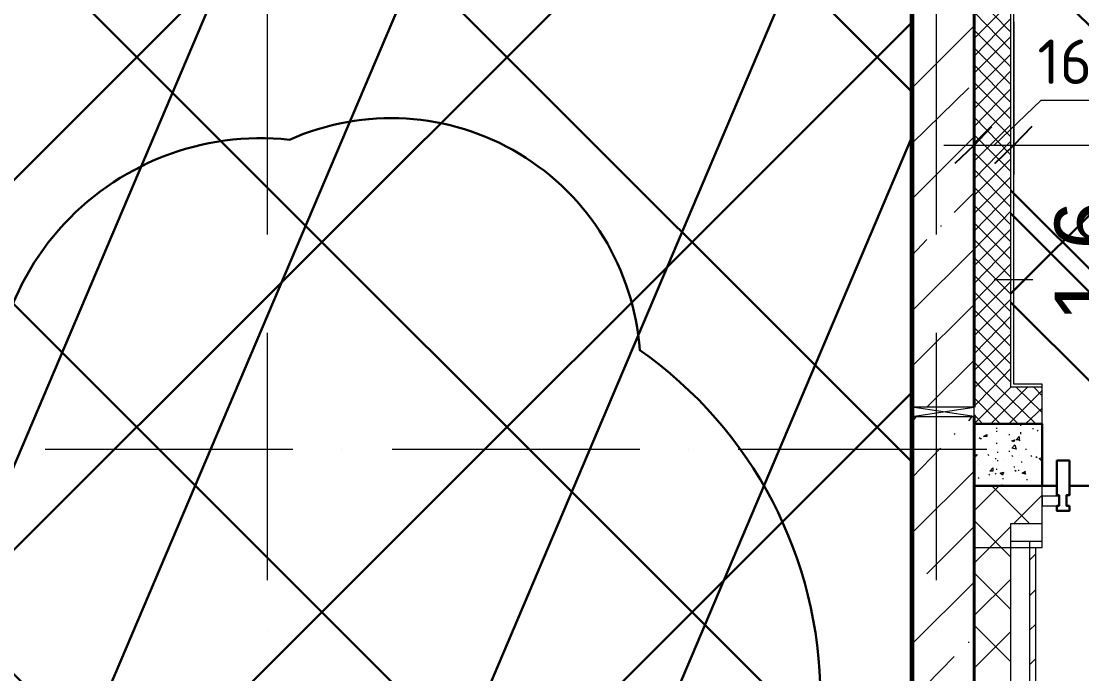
# Model space of a CAD drawing. Header units: millimetres. Extents: x -84737 to 172119, y -43083 to 59399.
# Drawn here: x 38410 to 42692, y 40869 to 43507 of the extents above; entities that cross this region are included whole.
import ezdxf

# ---------------------------------------------------------------- set-up
doc = ezdxf.new("R2010")
doc.units = ezdxf.units.MM
for name, color, linetype, lineweight in [('11) Плинтус ПЛ-2', 70, 'Continuous', 30), ('15) Штукатурка стен СТ-1.1', 161, 'Continuous', 60), ('16) Краска СТ-1.1 стена', 5, 'Continuous', 60), ('18) Краска ПТ-1 потолок', 31, 'Continuous', 30), ('19) Краска ПТ-5 потолок', 161, 'Continuous', 30), ('20) Шпакл. баз. фин Стена', 40, 'Continuous', 60), ('22) Шпакл. баз. фин. Потолок', 102, 'Continuous', 30), ('5) Затарка материала', 160, 'Continuous', 30), ('6) Уборка мусора', 20, 'Continuous', 30)]:
    doc.layers.add(name, color=color, linetype=linetype, lineweight=lineweight)
for name, color, linetype in [('PDF _Витраж', 7, 'Continuous'), ('PDF _Марки', 7, 'Continuous'), ('PDF _Оси', 7, 'Continuous'), ('PDF _Панели витража', 7, 'Continuous'), ('PDF _Перекрытия', 7, 'Continuous'), ('PDF _Размеры-100', 7, 'Continuous'), ('PDF _Стены', 7, 'Continuous'), ('PDF _Текст', 7, 'Continuous'), ('PDF _Элементы узлов', 7, 'Continuous')]:
    doc.layers.add(name, color=color, linetype=linetype)
doc.styles.add('PDF GOSTCommon', font='arial.ttf')
doc.styles.add('PDF ISOCPEUR', font='isocpeur.ttf')

msp = doc.modelspace()

# ---------------------------------------------------------------- hatches: boundary and pattern name
at = {"layer": '18) Краска ПТ-1 потолок'}
h = msp.add_hatch(dxfattribs=at)
h.set_pattern_fill('ANSI32', color=256, scale=222, angle=22)
h.paths.add_polyline_path([(26915.9, 43368.7), (24507.3, 43368.7), (24507.3, 34077.2), (26915.9, 34077.2)])
h.paths.add_polyline_path([(36427.6, 39178), (36427.6, 34081.4), (26987.8, 34081.4), (26987.8, 40617.2), (29108.6, 40617.2), (29108.6, 39178)])
h.paths.add_polyline_path([(42006.7, 34077.2), (36508, 34077.2), (36508, 44380.4), (42006.7, 44380.4)])
h.paths.add_polyline_path([(21895.5, 43368.7), (24304.1, 43368.7), (24304.1, 34077.2), (21895.5, 34077.2)])
h.paths.add_polyline_path([(12383.8, 39178), (12383.8, 34081.4), (21823.5, 34081.4), (21823.5, 40617.2), (19702.8, 40617.2), (19702.8, 39178)])
h.paths.add_polyline_path([(6804.6, 34077.2), (12303.4, 34077.2), (12303.4, 44380.4), (6804.6, 44380.4)])
h = msp.add_hatch(dxfattribs=at)
h.set_pattern_fill('ANSI32', color=256, scale=222, angle=22)
h.paths.add_polyline_path([(26915.9, 43368.7), (24507.3, 43368.7), (24507.3, 34077.2), (26915.9, 34077.2)])
h.paths.add_polyline_path([(36427.6, 39178), (36427.6, 34081.4), (26987.8, 34081.4), (26987.8, 40617.2), (29108.6, 40617.2), (29108.6, 39178)])
h.paths.add_polyline_path([(42006.7, 34077.2), (36508, 34077.2), (36508, 44380.4), (42006.7, 44380.4)])
h.paths.add_polyline_path([(21895.5, 43368.7), (24304.1, 43368.7), (24304.1, 34077.2), (21895.5, 34077.2)])
h.paths.add_polyline_path([(12383.8, 39178), (12383.8, 34081.4), (21823.5, 34081.4), (21823.5, 40617.2), (19702.8, 40617.2), (19702.8, 39178)])
h.paths.add_polyline_path([(6804.6, 34077.2), (12303.4, 34077.2), (12303.4, 44380.4), (6804.6, 44380.4)])
at = {"layer": '19) Краска ПТ-5 потолок'}
h = msp.add_hatch(dxfattribs=at)
h.set_pattern_fill('ANSI34', color=256, scale=80, angle=90)
h.paths.add_polyline_path([(44408, 42027.1), (42405.7, 42027.1), (42405.7, 44228.3), (44408, 44228.3)])
h.paths.add_polyline_path([(44166.7, 43369), (44408, 43369), (44408, 44228.3), (44166.7, 44228.3)], flags=16)
at = {"layer": '22) Шпакл. баз. фин. Потолок'}
h = msp.add_hatch(dxfattribs=at)
h.set_pattern_fill('ANSI37', color=256, scale=333)
h.paths.add_polyline_path([(26915.9, 43368.7), (24507.3, 43368.7), (24507.3, 34077.2), (26915.9, 34077.2)])
h.paths.add_polyline_path([(36427.6, 39178), (36427.6, 34081.4), (26987.8, 34081.4), (26987.8, 40617.2), (29108.6, 40617.2), (29108.6, 39178)])
h.paths.add_polyline_path([(42006.7, 34077.2), (36508, 34077.2), (36508, 44380.4), (42006.7, 44380.4)])
h.paths.add_polyline_path([(21895.5, 43368.7), (24304.1, 43368.7), (24304.1, 34077.2), (21895.5, 34077.2)])
h.paths.add_polyline_path([(12383.8, 39178), (12383.8, 34081.4), (21823.5, 34081.4), (21823.5, 40617.2), (19702.8, 40617.2), (19702.8, 39178)])
h.paths.add_polyline_path([(6804.6, 34077.2), (12303.4, 34077.2), (12303.4, 44380.4), (6804.6, 44380.4)])
h = msp.add_hatch(dxfattribs=at)
h.set_pattern_fill('ANSI37', color=256, scale=333)
h.paths.add_polyline_path([(26915.9, 43368.7), (24507.3, 43368.7), (24507.3, 34077.2), (26915.9, 34077.2)])
h.paths.add_polyline_path([(36427.6, 39178), (36427.6, 34081.4), (26987.8, 34081.4), (26987.8, 40617.2), (29108.6, 40617.2), (29108.6, 39178)])
h.paths.add_polyline_path([(42006.7, 34077.2), (36508, 34077.2), (36508, 44380.4), (42006.7, 44380.4)])
h.paths.add_polyline_path([(21895.5, 43368.7), (24304.1, 43368.7), (24304.1, 34077.2), (21895.5, 34077.2)])
h.paths.add_polyline_path([(12383.8, 39178), (12383.8, 34081.4), (21823.5, 34081.4), (21823.5, 40617.2), (19702.8, 40617.2), (19702.8, 39178)])
h.paths.add_polyline_path([(6804.6, 34077.2), (12303.4, 34077.2), (12303.4, 44380.4), (6804.6, 44380.4)])
h = msp.add_hatch(dxfattribs=at)
h.set_pattern_fill('ANSI37', color=256, scale=333)
h.paths.add_polyline_path([(44408, 42027.1), (42405.7, 42027.1), (42405.7, 44228.3), (44408, 44228.3)])
h.paths.add_polyline_path([(44166.7, 43369), (44408, 43369), (44408, 44228.3), (44166.7, 44228.3)], flags=16)

# ---------------------------------------------------------------- linework, layer by layer
at = {"layer": '11) Плинтус ПЛ-2'}
msp.add_lwpolyline([(41253.2, 44380.4), (42006.7, 44380.4), (42006.7, 34077.2), (36503.8, 34077.2)], dxfattribs=at)
at = {"layer": '15) Штукатурка стен СТ-1.1'}
msp.add_lwpolyline([(41253.2, 44380.4), (42006.7, 44380.4), (42006.7, 34077.2), (36503.8, 34077.2)], dxfattribs=at)
at = {"layer": '16) Краска СТ-1.1 стена'}
msp.add_lwpolyline([(41253.2, 44380.4), (42006.7, 44380.4), (42006.7, 34077.2), (36503.8, 34077.2)], dxfattribs=at)
at = {"layer": '20) Шпакл. баз. фин Стена'}
msp.add_lwpolyline([(41253.2, 44380.4), (42006.7, 44380.4), (42006.7, 34077.2), (36503.8, 34077.2)], dxfattribs=at)
at = {"layer": '5) Затарка материала'}
msp.add_lwpolyline([(40907.2, 39377.1, 0.520567), (40907.2, 42177.6, 0.520567), (39492.9, 43027.6, 0.520567), (38325, 41689.9, 0.520567), (38325, 39551.1, 0.520567)], format="xyb", close=True, dxfattribs=at)
at = {"layer": '6) Уборка мусора'}
msp.add_lwpolyline([(40907.2, 39377.1, 0.520567), (40907.2, 42177.6, 0.520567), (39492.9, 43027.6, 0.520567), (38325, 41689.9, 0.520567), (38325, 39551.1, 0.520567)], format="xyb", close=True, dxfattribs=at)
at = {"layer": 'PDF _Витраж', "lineweight": 30}
msp.add_lwpolyline([(42642.8, 41548.7), (42630.1, 41548.7), (42630.1, 41591.1), (42642.8, 41591.1), (42642.8, 41730.8), (42592, 41730.8), (42592, 41591.1), (42600.5, 41591.1), (42600.5, 41548.7), (42592, 41548.7), (42592, 41527.6), (42642.8, 41527.6)], close=True, dxfattribs=at)
at = {"layer": 'PDF _Марки', "lineweight": 9}
msp.add_lwpolyline([(42338, 42463.1), (42494.6, 42463.1)], dxfattribs=at)
at = {"layer": 'PDF _Оси', "lineweight": 9}
for points in [[(39404.4, 42645.1), (39404.4, 43648.4)], [(42105.2, 42645.1), (42105.2, 43648.4)], [(39404.4, 42446.2), (39404.4, 42446.2)], [(42105.2, 42446.2), (42105.2, 42446.2)], [(39404.4, 41248.2), (39404.4, 42247.2)], [(42105.2, 41248.2), (42105.2, 42247.2)], [(38507, 41777.3), (39506, 41777.3)], [(39705, 41777.3), (39705, 41777.3)], [(39908.2, 41777.3), (40907.2, 41777.3)], [(41106.2, 41777.3), (41106.2, 41777.3)], [(41305.1, 41777.3), (42308.4, 41777.3)], [(42507.3, 41777.3), (42507.3, 41777.3)], [(39404.4, 41045), (39404.4, 41045)], [(42105.2, 41045), (42105.2, 41045)]]:
    msp.add_lwpolyline(points, dxfattribs=at)
at = {"layer": 'PDF _Панели витража', "lineweight": 18}
msp.add_lwpolyline([(42532.7, 41548.7), (42600.5, 41548.7), (42600.5, 41586.8), (42532.7, 41586.8)], close=True, dxfattribs=at)
at = {"layer": 'PDF _Перекрытия', "lineweight": 30}
for points in [[(42532.7, 41629.2), (42592, 41629.2)], [(42642.8, 41629.2), (43972, 41629.2)]]:
    msp.add_lwpolyline(points, dxfattribs=at)
at = {"layer": 'PDF _Размеры-100', "lineweight": 9}
for points in [[(42134.8, 43005), (42418.4, 43005), (44166.7, 43005), (44327.6, 43005), (44327.6, 43504.5), (44327.6, 42886.4), (44327.6, 43504.5), (44327.6, 43005), (44674.7, 43005)], [(42257.6, 42886.4), (42257.6, 43504.5), (42257.6, 43005)], [(42338, 43005), (42528.5, 43187), (42837.5, 43187)]]:
    msp.add_lwpolyline(points, dxfattribs=at)
msp.add_lwpolyline([(42418.4, 43005), (42418.4, 43504.5), (42418.4, 42886.4), (42418.4, 43504.5)], close=True, dxfattribs=at)
at = {"layer": 'PDF _Размеры-100', "lineweight": 25}
msp.add_lwpolyline([(42181.4, 42933), (42257.6, 43005), (42329.5, 43081.2)], dxfattribs=at)
msp.add_lwpolyline([(42490.4, 43081.2), (42418.4, 43005), (42342.2, 42933), (42418.4, 43005)], close=True, dxfattribs=at)
at = {"layer": 'PDF _Стены', "lineweight": 40}
for points in [[(42257.6, 41946.7), (42257.6, 44579.7), (42007.8, 44579.7), (42007.8, 41946.7)], [(42007.8, 41908.6), (42007.8, 38780.2), (42257.6, 38780.2), (42257.6, 41908.6)]]:
    msp.add_lwpolyline(points, dxfattribs=at)
at = {"layer": 'PDF _Стены', "lineweight": 18}
for points in [[(42532.7, 41878.9), (42532.7, 42039.8), (42418.4, 42039.8), (42418.4, 44219.9), (42532.7, 44219.9), (42532.7, 44380.7)], [(42532.7, 42027.1), (42405.7, 42027.1), (42405.7, 44228.3), (42532.7, 44228.3)], [(42257.6, 41908.6), (42257.6, 41878.9)], [(42257.6, 41379.4), (42532.7, 41379.4), (42532.7, 41629.2)], [(40407.7, 33679.2), (42405.7, 33679.2), (42405.7, 41476.8), (42532.7, 41476.8)], [(42481.9, 41404.8), (42481.9, 33603), (40407.7, 33603)], [(42257.6, 34729.1), (42257.6, 33827.4), (40407.7, 33827.4), (40407.7, 33577.6), (42507.3, 33577.6), (42507.3, 41379.4)], [(42405.7, 41404.8), (42532.7, 41404.8)]]:
    msp.add_lwpolyline(points, dxfattribs=at)
at = {"layer": 'PDF _Стены', "lineweight": 9}
for points in [[(42405.7, 43462.1), (42257.6, 43614.5)], [(42257.6, 43436.7), (42405.7, 43584.9)], [(42405.7, 43390.2), (42257.6, 43542.6)], [(42257.6, 43364.8), (42405.7, 43517.2)], [(42007.8, 43237.8), (42257.6, 43487.5)], [(42007.8, 43462.1), (42012.1, 43462.1)], [(42405.7, 43322.4), (42257.6, 43470.6)], [(42257.6, 43297), (42405.7, 43445.2)], [(42405.7, 43250.5), (42257.6, 43398.6)], [(42257.6, 43225.1), (42405.7, 43373.2)], [(42405.7, 43178.5), (42257.6, 43330.9)], [(42257.6, 43153.1), (42405.7, 43305.5)], [(42405.7, 43110.8), (42257.6, 43258.9)], [(42007.8, 43013.4), (42236.4, 43237.8)], [(42257.6, 43081.2), (42405.7, 43233.5)], [(42405.7, 43038.8), (42257.6, 43187)], [(42257.6, 43013.4), (42405.7, 43161.6)], [(42405.7, 42966.9), (42257.6, 43119.3)], [(42257.6, 42941.5), (42405.7, 43089.6)], [(42405.7, 42899.1), (42257.6, 43047.3)], [(42007.8, 42789.1), (42257.6, 43038.8)], [(42257.6, 42869.5), (42405.7, 43021.9)], [(42405.7, 42827.2), (42257.6, 42975.3)], [(42257.6, 42801.8), (42405.7, 42949.9)], [(42405.7, 42755.2), (42257.6, 42907.6)], [(42257.6, 42729.8), (42405.7, 42878)], [(42405.7, 42683.2), (42257.6, 42835.6)], [(42177.2, 42734), (42257.6, 42814.5)], [(42257.6, 42657.8), (42405.7, 42810.2)], [(42405.7, 42615.5), (42257.6, 42763.7)], [(42007.8, 42336.1), (42257.6, 42585.9), (42405.7, 42738.3)], [(42122.1, 42679), (42126.4, 42679)], [(42405.7, 42543.5), (42257.6, 42691.7)], [(42257.6, 42518.1), (42405.7, 42666.3)], [(42007.8, 42560.5), (42067.1, 42624)], [(42405.7, 42471.6), (42257.6, 42624)], [(42257.6, 42446.2), (42405.7, 42598.6)], [(42405.7, 42403.8), (42257.6, 42552)], [(42257.6, 42374.2), (42405.7, 42526.6)], [(42405.7, 42331.9), (42257.6, 42480)], [(42257.6, 42306.5), (42405.7, 42454.6)], [(42405.7, 42259.9), (42257.6, 42412.3)], [(42012.1, 42116), (42257.6, 42361.5)], [(42257.6, 42234.5), (42405.7, 42382.7)], [(42405.7, 42192.2), (42257.6, 42340.3)], [(42257.6, 42162.5), (42405.7, 42314.9)], [(42405.7, 42120.2), (42257.6, 42268.4)], [(42257.6, 42094.8), (42405.7, 42243)], [(42405.7, 42048.3), (42257.6, 42200.6)], [(42257.6, 42022.9), (42261.8, 42027.1), (42405.7, 42171)], [(42067.1, 41946.7), (42257.6, 42137.2)], [(42507.3, 41878.9), (42354.9, 42027.1), (42257.6, 42128.7)], [(42257.6, 41950.9), (42333.8, 42027.1), (42405.7, 42103.3)], [(42435.4, 41878.9), (42283, 42027.1), (42257.6, 42056.7)], [(42257.6, 41878.9), (42405.7, 42027.1), (42405.7, 42031.3)], [(42325.3, 41878.9), (42473.5, 42027.1)], [(42532.7, 41925.5), (42426.9, 42027.1)], [(42532.7, 41993.2), (42498.9, 42027.1)], [(42363.4, 41878.9), (42257.6, 41984.8)], [(42397.3, 41878.9), (42532.7, 42014.4)], [(42465, 41878.9), (42532.7, 41942.4)], [(42007.8, 41887.4), (42024.8, 41908.6)], [(42236.4, 41891.6), (42249.1, 41908.6)], [(42291.4, 41878.9), (42257.6, 41917)], [(42257.6, 41849.3), (42257.6, 41849.3)], [(42346.5, 41862), (42350.7, 41862)], [(42346.5, 41849.3), (42350.7, 41849.3)], [(42443.8, 41874.7), (42448.1, 41874.7)], [(42443.8, 41845.1), (42448.1, 41845.1)], [(42494.6, 41862), (42494.6, 41857.8)], [(42511.6, 41849.3), (42515.8, 41853.5)], [(42177.2, 41836.6), (42181.4, 41840.8)], [(42278.7, 41823.9), (42283, 41819.7), (42287.2, 41819.7)], [(42346.5, 41798.5), (42350.7, 41802.7)], [(42388.8, 41840.8), (42388.8, 41840.8)], [(42397.3, 41836.6), (42401.5, 41836.6)], [(42439.6, 41811.2), (42443.8, 41815.4)], [(42443.8, 41840.8), (42448.1, 41840.8)], [(42007.8, 41663), (42122.1, 41781.6)], [(42257.6, 41790), (42257.6, 41790)], [(42350.7, 41764.6), (42354.9, 41764.6)], [(42397.3, 41768.9), (42401.5, 41768.9)], [(42465, 41777.3), (42469.2, 41777.3)], [(42312.6, 41756.2), (42316.8, 41751.9)], [(42342.2, 41739.2), (42346.5, 41739.2)], [(42350.7, 41730.8), (42354.9, 41730.8)], [(42380.3, 41730.8), (42380.3, 41730.8)], [(42410, 41751.9), (42414.2, 41747.7)], [(42439.6, 41751.9), (42439.6, 41751.9)], [(42448.1, 41726.5), (42452.3, 41726.5)], [(42486.2, 41751.9), (42490.4, 41747.7)], [(42507.3, 41747.7), (42511.6, 41743.5)], [(42007.8, 41438.7), (42257.6, 41688.4)], [(42274.5, 41713.8), (42274.5, 41713.8)], [(42304.1, 41692.7), (42304.1, 41692.7)], [(42316.8, 41675.7), (42321.1, 41671.5)], [(42342.2, 41675.7), (42346.5, 41680)], [(42346.5, 41696.9), (42350.7, 41696.9)], [(42418.4, 41705.4), (42422.7, 41705.4)], [(42422.7, 41692.7), (42426.9, 41688.4)], [(42435.4, 41692.7), (42439.6, 41692.7)], [(42460.8, 41688.4), (42465, 41675.7), (42452.3, 41680), (42465, 41688.4)], [(42528.5, 41709.6), (42532.7, 41709.6)], [(42532.7, 41705.4), (42532.7, 41705.4)], [(42257.6, 41527.6), (42359.2, 41629.2)], [(42274.5, 41663), (42278.7, 41658.8)], [(42481.9, 41476.8), (42329.5, 41629.2)], [(42367.6, 41633.4), (42371.9, 41633.4)], [(42371.9, 41658.8), (42376.1, 41658.8)], [(42435.4, 41629.2), (42435.4, 41633.4)], [(42469.2, 41654.6), (42473.5, 41654.6)], [(42486.2, 41650.3), (42486.2, 41650.3)], [(42528.5, 41654.6), (42532.7, 41654.6)], [(42528.5, 41641.9), (42532.7, 41646.1)], [(42418.4, 41476.8), (42532.7, 41591.1)], [(42067.1, 41273.6), (42257.6, 41464.1)], [(42405.7, 41341.3), (42270.3, 41476.8), (42257.6, 41489.5)], [(42257.6, 41315.9), (42405.7, 41464.1)], [(42481.9, 41328.6), (42507.3, 41354)], [(42405.7, 41129.7), (42257.6, 41277.8)], [(42257.6, 41104.3), (42405.7, 41252.4)], [(42007.8, 40990), (42257.6, 41239.7)], [(42012.1, 41218.5), (42012.1, 41222.8)], [(42481.9, 41184.7), (42507.3, 41210.1)], [(42405.7, 40918), (42257.6, 41066.2)], [(42257.6, 40892.6), (42405.7, 41040.8)], [(42481.9, 41045), (42507.3, 41070.4)], [(42236.4, 40994.2), (42236.4, 40998.4)], [(42007.8, 40765.6), (42177.2, 40939.2)], [(42481.9, 40905.3), (42507.3, 40930.7)]]:
    msp.add_lwpolyline(points, dxfattribs=at)
at = {"layer": 'PDF _Стены', "lineweight": 30}
msp.add_lwpolyline([(42532.7, 41629.2), (42257.6, 41629.2), (42532.7, 41629.2), (42532.7, 41878.9), (42257.6, 41878.9)], dxfattribs=at)
at = {"layer": 'PDF _Стены', "lineweight": 9}
for points in [[(42308.4, 41836.6), (42308.4, 41828.1), (42295.7, 41828.1)], [(42422.7, 41815.4), (42418.4, 41807), (42410, 41811.2)], [(42439.6, 41828.1), (42439.6, 41815.4), (42426.9, 41815.4)], [(42426.9, 41777.3), (42410, 41781.6), (42422.7, 41794.3)], [(42270.3, 41756.2), (42266, 41747.7), (42257.6, 41751.9)], [(42532.7, 41743.5), (42528.5, 41730.8), (42520, 41739.2)], [(42333.8, 41701.1), (42333.8, 41688.4), (42321.1, 41688.4)], [(42376.1, 41684.2), (42371.9, 41671.5), (42363.4, 41680)]]:
    msp.add_lwpolyline(points, close=True, dxfattribs=at)
at = {"layer": 'PDF _Элементы узлов', "lineweight": 18}
msp.add_lwpolyline([(42007.8, 41908.6), (42257.6, 41908.6), (42257.6, 41946.7), (42007.8, 41946.7)], close=True, dxfattribs=at)
at = {"layer": 'PDF _Элементы узлов', "lineweight": 9}
for points in [[(42007.8, 41908.6), (42257.6, 41946.7)], [(42257.6, 41908.6), (42007.8, 41946.7)]]:
    msp.add_lwpolyline(points, dxfattribs=at)

# ---------------------------------------------------------------- texts
at = {"layer": 'PDF _Текст', "insert": (42513.3, 43342.8), "char_height": 180, "attachment_point": 4, "style": 'PDF ISOCPEUR'}
msp.add_mtext('160', dxfattribs=at)
at = {"layer": 'PDF _Текст', "insert": (42710.4, 42291.3), "char_height": 251.59, "attachment_point": 4, "rotation": 90, "style": 'PDF GOSTCommon'}
msp.add_mtext('1.6', dxfattribs=at)

doc.saveas('drawing.dxf')
